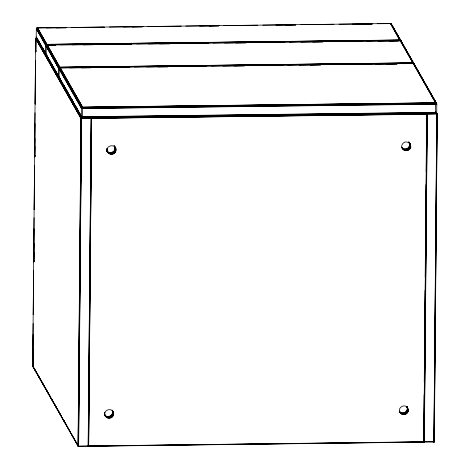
<?xml version="1.0" encoding="UTF-8"?>
<svg xmlns="http://www.w3.org/2000/svg" width="470" height="470" viewBox="0 0 470 470"><rect width="100%" height="100%" fill="white"/><g stroke="black" fill="none" stroke-linecap="round" stroke-linejoin="round"><path stroke-width="0.7" d="M81.745 116.454C83.46 117.958 81.533 118.082 81.516 116.772L81.604 108.37L436.795 104.005L414.129 63.949L413.43 63.479L435.62 102.824L436.471 103.335L436.812 104.187L436.736 112.4L82.702 116.754L82.591 117.723L82.667 107.16L60.301 67.821M81.604 108.37L82.561 107.166L60.219 67.827L59.502 67.968L59.008 68.796L81.586 108.558L82.779 108.535L82.72 107.413M37.817 374.784L32.712 366.289L35.644 38.481L36.143 38.094L81.569 118.058L78.631 446.5L88.137 446.382L88.677 445.813L78.631 446.03C76.91 445.431 80.106 448.58 77.55 444.596L78.631 446.5L77.55 444.596M32.794 366.394L33.135 323.536M33.211 314.724L33.605 270.661M33.681 261.855L34.075 217.792M34.151 209.714L34.545 165.657M34.621 156.845L35.015 112.788M35.097 103.976L35.479 60.648M35.602 51.823L35.726 38.328L81.046 118.264L78.173 446.283L32.677 366.171L33.123 366.071L32.718 366.142L78.384 446.441L81.316 118.099L91.074 117.941L91.603 118.311L80.928 118.44L35.644 38.481L80.928 118.44L82.35 118.422M32.906 366.471L33.135 334.522M33.311 314.7L33.605 281.653M33.781 261.825L34.075 228.784M34.245 209.691L34.545 176.65M34.721 156.821L35.015 123.775M35.191 103.952L35.479 71.64M35.661 51.812L35.837 38.205L81.24 118.129L78.308 446.4M32.971 366.5L33.135 348.458M33.441 314.683L33.605 296.323M33.91 261.808L34.075 243.454M34.381 209.673L34.545 191.314M34.851 156.804L35.015 138.444M35.326 103.929L35.485 85.575M35.791 51.794L35.908 38.158L81.48 118.064L78.543 446.494M33.123 366.535L33.135 357.265M33.517 314.677L33.605 304.396M33.987 261.802L34.069 252.255M34.451 209.667L34.545 199.386M34.927 156.798L35.015 146.517M35.397 103.923L35.485 94.382M35.861 51.788L35.955 41.507M33.593 314.671L33.605 313.202M34.063 261.802L34.081 260.333M34.533 209.661L34.545 208.192M35.003 156.792L35.015 155.323M35.943 51.782L35.955 50.314M414.099 64.208L400.898 40.667L399.929 39.997L46.871 44.339L37.312 27.848L36.296 28.817L36.219 37.048L36.86 38.158M46.777 54.896L45.837 54.121L45.896 45.731L46.871 44.339M46.765 55.395L45.966 54.355L46.031 45.948L46.383 45.22L47.241 44.985L59.849 67.181L412.907 62.845L414.082 64.026M59.931 78.326L58.944 77.203L59.008 68.796M78.026 446.036L80.958 118.381M78.114 446.206L81.316 118.099M36.143 38.094L81.398 118.076L78.461 446.477L61.523 416.649M81.845 116.431L82.591 117.723L82.573 116.29M82.644 108.546L82.655 107.142L435.502 102.807L435.437 113.388L435.549 112.424M91.074 117.941L91.08 118.411L91.603 118.311L91.157 118.405L88.137 446.382M88.225 446.377L91.162 117.941M88.378 446.318L91.315 117.976M88.448 446.277L91.38 118.005M88.56 446.153L91.491 118.088M88.636 445.995L91.568 118.187M88.736 445.907L88.677 446.271L91.603 117.817L426.625 113.699L426.69 114.281L91.662 118.317M423.77 435.085L424.134 394.7M424.24 382.216L424.604 342.565M424.716 329.347L425.068 290.425M425.18 277.212L425.538 237.556M425.65 224.337L426.014 184.687M426.126 171.468L426.478 132.552M426.59 119.333L426.825 113.963L436.789 113.687L437.282 114.093L436.219 112.083M424.351 442.252C424.598 441.506 423.212 441.8 424.357 441.782L434.392 441.565L433.857 442.135L423.834 441.959L426.766 114.016L426.043 112.747M423.893 442.029L426.825 113.963M424.022 442.147L426.96 113.881M424.099 442.194L427.036 113.852M424.181 442.223L427.113 113.828M424.257 442.247L427.195 113.811M423.834 441.959L424.357 441.782L427.289 113.805M435.484 104.916L435.502 102.807L413.165 63.491M436.789 113.687L433.857 442.135M433.945 442.123L436.877 113.693M434.022 442.106L436.959 113.705L436.236 112.436M434.163 442.023L437.094 113.758M434.221 441.97L437.159 113.793L436.307 112.459M434.321 441.829L437.253 113.887M408.859 141.975L409.834 143.691L408.859 141.975C410.874 143.967 408.736 146.681 409.787 148.861C406.673 153.631 398.989 148.285 402.626 143.779C405.739 139.008 413.424 144.355 409.787 148.861L408.818 147.145L409.458 145.912L409.364 147.333L410.786 147.327L408.818 147.145C407.179 149.519 403.272 149.63 401.609 147.233M400.223 412.877L399.247 411.162C400.916 413.559 404.823 413.447 406.456 411.074L407.002 411.262L406.826 410.48L407.343 409.84L406.456 411.074L407.431 412.789L408.301 410.193L407.032 406.785L407.461 408.706L406.991 411.42L407.431 412.789C405.263 415.944 400.193 414.716 399.212 411.15M423.758 441.788L423.693 442.141L423.758 441.788L88.73 445.977M59.849 67.181L58.873 68.579L58.815 76.968L59.455 77.726M106.837 150.136L107.325 151.352C105.092 144.648 117.159 143.503 115.973 150.576C115.273 155.611 107.618 155.294 106.896 150.453L107.589 151.986L107.172 151.258M107.225 151.346L107.947 152.574L106.972 150.858C109.892 155.194 117.148 150.747 114.592 146.182L115.561 147.897M104.81 415.186L105.227 415.915L104.534 414.376L104.969 415.28C102.818 409.088 113.811 407.173 113.669 413.817C113.763 419.099 105.621 419.734 104.604 414.652L105.227 415.915L104.481 414.064M104.863 415.274L105.591 416.502L104.616 414.787C107.53 419.117 114.792 414.675 112.23 410.11L113.205 411.826M409.405 142.874L409.223 142.563L409.811 144.419L409.458 145.912L409.687 144.548L409.223 142.563L409.446 142.951M407.296 407.408L407.126 407.12L407.449 408.988L407.102 409.84L407.331 408.477L406.861 406.491M58.991 77.38L58.932 77.027L81.557 117.106L436.671 112.741C436.965 112.101 436.242 113.799 435.526 113.382M88.718 446.159L423.746 441.988M46.042 45.778L58.873 68.579L46.089 45.619L58.873 68.579L46.031 45.948M81.586 108.558L59.02 68.626M35.644 38.634L36.131 38.564L35.62 38.569M82.561 117.7L82.702 116.754L81.516 116.772M391.469 24.117C392.062 24.428 390.353 23.453 390.458 23.506L399.917 40.678L400.64 40.367L46.301 44.726L36.789 27.989M114.087 145.682L115.009 147.486L114.557 150.177L115.526 151.892M112.036 410.21L112.647 411.414L112.195 414.105L113.17 415.821M423.728 442.117L88.665 446.259M410.163 146.722L410.269 144.942L409.681 143.368L410.615 145.577L410.433 147.627L410.046 146.998L410.163 146.722L410.433 147.627M407.807 410.651L407.913 408.871L407.326 407.296L408.254 409.505L408.072 411.555L407.69 410.927L407.807 410.651L408.072 411.555M37.612 27.848L46.977 44.339L47.082 45.355L46.977 44.339M409.787 148.861L409.429 147.633L410.046 146.998L410.157 148.267L408.818 147.145L409.346 147.492M407.431 412.789L407.073 411.561L407.69 410.927L407.801 412.196L406.456 411.074L406.991 411.42M47.323 44.973L60.048 67.862L59.954 67.181M400.17 40.637L412.801 62.845L412.901 63.691L413.876 63.515M412.819 62.904L412.901 63.697L413.618 63.215L59.279 67.568L46.524 45.126L55.36 44.944M82.702 107.307L82.779 108.541L435.62 104.205L435.614 103.676L436.33 103.194L81.992 107.554L59.502 67.968M412.895 63.526L413.618 63.215L59.161 67.715L46.383 45.22M91.568 118.34L91.151 118.405M412.901 63.691L413.759 63.356M435.531 102.889L435.614 103.676L436.471 103.335M409.405 147.122L410.821 147.081L409.405 147.122L409.188 146.552L409.587 146.429M407.049 411.05L406.826 410.48L407.231 410.357M400.64 40.367L46.183 44.867L36.648 28.082M436.795 114.157L437.323 114.057L426.643 114.192M435.614 103.67L436.589 103.494M32.677 366.171L33.211 366.071M104.992 412.56L104.493 412.595L104.822 413.236L104.452 412.983M391.246 23.723L390.564 23.506L399.929 39.997M399.929 41.019L401.075 40.972L391.868 25.075L401.104 41.178L400.992 40.831L400.293 40.643L412.907 62.845M66.164 27.56L36.954 27.918L46.43 44.597L400.481 40.244M71.299 27.495L104.311 27.09M109.445 27.025L143.186 26.614M147.592 26.555L181.332 26.144M185.732 26.085L219.478 25.674M223.879 25.621L257.625 25.204M262.759 25.139L295.771 24.734M300.906 24.669L333.917 24.264M339.052 24.205L372.792 23.788M377.198 23.735L391.128 23.635L436.753 103.829L81.639 108.194M46.324 27.971L66.135 27.724M84.471 27.501L104.275 27.254M123.352 27.019L142.422 26.784M161.498 26.555L180.568 26.32M199.638 26.085L218.714 25.85M237.785 25.615L257.595 25.368M275.931 25.145L295.736 24.904M314.078 24.675L333.148 24.44M352.224 24.205L372.029 23.964M55.848 27.965L66.117 27.842M93.994 27.501L104.264 27.372M132.141 27.031L142.41 26.902M171.021 26.549L180.556 26.432M209.162 26.085L218.703 25.968M247.308 25.615L257.578 25.486M285.454 25.145L295.724 25.016M323.601 24.675L333.136 24.558M361.747 24.205L372.017 24.082M60.495 44.879L93.501 44.474M98.635 44.415L131.647 44.01M136.782 43.945L169.793 43.54M174.928 43.475L208.674 43.058M213.075 43.005L246.821 42.594M251.221 42.535L284.233 42.13M289.367 42.065L323.107 41.654M327.508 41.601L361.254 41.184M366.389 41.119L399.4 40.714M400.117 40.778L400.863 40.767M55.325 45.114L46.007 45.196L36.431 28.335M72.022 44.885L93.471 44.644M110.162 44.415L131.618 44.174M148.309 43.945L169.764 43.704M186.455 43.475L207.91 43.234M224.601 43.005L246.051 42.764M262.748 42.535L284.197 42.3M300.894 42.071L322.896 41.801M339.769 41.589L361.042 41.331M377.915 41.119L398.636 40.89M400.099 40.872L400.975 40.861M55.313 45.226L46.26 45.337L59.061 67.874L413.577 63.497L435.995 102.965L82.262 107.313L59.837 67.85M83.19 44.885L93.46 44.756M121.336 44.415L131.606 44.292M159.477 43.945L169.746 43.822M197.623 43.481L207.893 43.352M235.77 43.011L246.039 42.882M274.65 42.529L284.186 42.412M312.797 42.065L322.902 41.971M350.937 41.595L361.048 41.507M389.084 41.125L398.619 41.008M400.076 41.119L401.151 41.107M46.941 54.831L46.336 54.837L36.701 38.035M413.459 63.092L59.408 67.445L46.683 45.05M91.074 67.51L59.667 67.897L82.121 107.424L436.172 103.071M96.209 67.445L129.955 67.034M134.355 66.981L168.101 66.564M173.236 66.499L206.248 66.094M211.383 66.029L244.394 65.624M249.529 65.565L282.535 65.16M287.669 65.095L320.681 64.69M325.816 64.625L359.562 64.208M363.962 64.155L397.708 63.744M402.109 63.685L413.841 63.614M60.054 68.027L58.985 68.044L46.16 45.467M69.595 67.915L91.045 67.68M107.736 67.451L129.744 67.181M146.617 66.969L167.89 66.711M184.763 66.499L205.478 66.27M222.909 66.035L244.359 65.794M261.056 65.565L282.505 65.324M299.196 65.095L320.652 64.854M337.343 64.625L358.798 64.384M375.489 64.155L396.944 63.92M58.926 68.215L60.06 68.203M81.498 67.909L91.033 67.792M119.638 67.445L129.749 67.351M157.785 66.975L167.896 66.887M195.931 66.505L205.466 66.388M234.078 66.035L244.347 65.912M272.224 65.565L282.493 65.442M310.37 65.095L320.64 64.972M348.511 64.631L358.78 64.502M386.657 64.161L396.927 64.032M58.891 68.391L60.066 68.379M59.573 78.138L60.178 78.132M82.761 107.842L81.774 107.853L59.238 68.179M82.761 107.847L435.608 103.512L436.33 103.194L81.874 107.695L59.361 68.062M436.683 103.659L81.698 108.024L59.138 68.315M436.718 112.583L81.527 116.948L58.932 77.027M81.615 117.259L436.601 112.894M81.692 117.388L436.501 113.029M81.898 117.594L436.236 113.241L435.514 111.96M91.609 117.841L426.654 113.793L91.638 117.964M91.644 118.023L426.672 113.969M91.656 118.158L426.678 114.04M91.656 118.24L426.684 114.116L425.996 112.8M410.88 146.846L409.188 146.552M409.364 147.333L410.786 147.316M408.524 410.774L406.826 410.48M88.73 446.048L423.752 441.929M423.746 441.712L424.345 441.782M77.996 445.948L78.631 446.03M410.069 144.214L409.564 143.156M407.713 408.142L407.055 406.826M106.813 149.055L107.184 149.307L106.855 148.673L107.348 148.632L106.913 148.297M409.523 147.615L410.157 148.267L409.916 147.222M407.167 411.544L407.801 412.196L407.561 411.15M407.208 407.085L407.478 407.619C404.558 403.284 397.303 407.731 399.858 412.296M409.646 147.539L410.157 148.267L409.781 147.404M407.284 411.467L407.801 412.196L407.42 411.332M409.946 143.902L410.193 144.272L409.816 143.62M407.59 407.831L407.837 408.201L407.455 407.549M107.142 151.205L106.931 150.841M104.787 415.133L104.575 414.769M414.041 63.85L401.204 41.254M436.753 103.829L414.182 64.096M45.825 53.944L36.219 37.048L81.786 117.5L436.383 113.141L435.666 111.883M38.54 376.053L39.263 377.322M41.066 380.5L39.985 378.597L53.304 402.067M41.789 381.769L50.46 396.997M51.183 398.266L55.154 405.252M72.133 435.079L71.422 433.81M72.856 436.348L76.827 443.328M39.192 377.316L33.041 366.524L60.8 415.38M54.026 403.336L61.265 416.032M65.97 424.287L63.438 419.839L65.994 424.287L65.295 423.018M70.676 432.535L66.734 425.556M391.005 23.565L436.812 104.187L435.62 104.193L435.502 102.807M390.717 23.5L400.123 40.056L46.718 44.403L37.312 27.848M400.452 40.632L413.101 62.904L59.696 67.245L47.047 44.979M413.43 63.479L435.813 102.883L82.409 107.225L60.025 67.827M435.355 112.036L436.078 113.311L82.027 117.665L59.414 78.014M425.908 112.918L426.69 114.281L426.625 113.699M408.736 142.028L409.388 143.168M408.354 147.68L409.329 149.389M407.819 148.132L408.794 149.848M407.22 148.502L408.195 150.212M406.573 148.773L407.549 150.488M405.892 148.943L406.867 150.653M405.193 149.008L406.168 150.717M404.5 148.961L405.469 150.67M403.818 148.808L404.793 150.518M403.178 148.549L404.147 150.265M402.584 148.197L403.554 149.912M402.056 147.756L403.031 149.466M401.568 147.222L402.579 148.949M405.998 411.608L406.973 413.318M405.463 412.061L406.433 413.776M404.864 412.431L405.833 414.14M404.212 412.701L405.187 414.417M403.53 412.872L404.505 414.581M402.837 412.93L403.806 414.646M402.138 412.889L403.113 414.599M401.462 412.736L402.432 414.446M400.816 412.478L401.791 414.193M400.223 412.125L401.198 413.841M399.694 411.685L400.669 413.394M114.557 146.17L115.826 148.532M114.104 145.647L114.756 146.793M115.009 147.486L115.984 149.202M115.056 148.173L116.031 149.889M114.997 148.861L115.973 150.576M114.827 149.536L115.802 151.246M114.181 150.77L115.156 152.486M113.722 151.299L114.698 153.014M113.188 151.757L114.163 153.467M112.588 152.121L113.564 153.837M111.942 152.397L112.918 154.107M111.261 152.562L112.236 154.278M90.869 116.971L91.662 118.399L91.603 117.817M110.562 152.627L111.537 154.342M109.868 152.58L110.838 154.295M109.187 152.427L110.162 154.142M108.546 152.174L109.516 153.884M106.796 149.425L107.119 149.995M107.953 151.822L108.923 153.531M107.424 151.375L108.4 153.091M46.859 45.002L59.549 67.333L413.283 62.986L400.599 40.655L46.084 45.026L36.525 28.2M36.296 28.817L45.896 45.731L36.313 28.646M42.282 47.258L43.005 48.533M43.728 49.808L44.456 51.083M49.844 60.571L50.566 61.84M57.792 74.566L58.521 75.84M63.902 85.317L64.625 86.586M65.348 87.861L66.07 89.13M66.793 90.399L67.874 92.308M70.042 96.121L70.758 97.39M71.481 98.665L72.204 99.934M76.175 106.925L76.898 108.194M79.424 112.641L80.147 113.916M80.869 115.185L82.315 117.729M38.082 40.109L41.577 46.266M42.282 47.494L42.981 48.727M43.681 49.961L82.168 117.712M46.436 55.166L59.314 77.685M35.979 38.123L81.398 118.076M35.779 38.258L81.169 118.17M112.495 410.745L113.464 412.46M112.647 411.414L113.623 413.13M112.7 412.102L113.669 413.817M112.636 412.789L113.611 414.505M112.471 413.465L113.44 415.174M111.825 414.699L112.8 416.408M111.367 415.227L112.342 416.943M110.832 415.686L111.801 417.395M110.233 416.05L111.202 417.765M109.581 416.32L110.556 418.036M108.899 416.49L109.874 418.206M108.206 416.555L109.175 418.271M107.507 416.508L108.482 418.224M106.831 416.355L107.8 418.071M106.185 416.103L107.16 417.812M104.44 413.353L104.763 413.923M105.591 415.744L106.567 417.46M105.063 415.304L106.038 417.019M34.281 368.445L35.003 369.714M35.726 370.983L37.888 374.79M38.969 376.693L39.692 377.962M40.414 379.231L41.131 380.5M41.853 381.769L42.934 383.673M43.657 384.942L44.38 386.211M45.102 387.48L49.068 394.465M49.785 395.734L50.507 397.003M51.23 398.272L55.196 405.252M59.884 413.5L57.358 409.059L61.294 416.038L60.606 414.769M62.046 417.307L62.769 418.576M63.491 419.845L64.572 421.749M46.007 54.532L45.954 54.179L58.815 76.968M45.837 54.121L36.219 37.048L45.866 54.285M45.954 54.179L58.844 77.127M107.107 151.123L107.589 151.986L106.896 150.453M104.745 415.051L105.227 415.915L104.675 414.875M409.511 143.08L409.223 142.563L409.582 143.256M409.411 142.898L409.834 143.691L409.47 142.998M107.037 150.946L107.589 151.986L106.96 150.723M407.114 406.926L407.478 407.619M106.978 150.306L107.325 151.352M104.622 414.235L104.969 415.28M399.841 40.062L399.917 40.684M82.667 107.16L82.779 108.535M434.38 441.583L433.869 441.665L434.38 441.583M88.642 445.848L88.154 445.913L88.642 445.848M390.864 23.518L37.124 27.865L46.571 44.486L400.305 40.138L390.864 23.518M56.6 407.79L55.877 406.521L56.641 407.79M62.739 418.576L62.017 417.307L62.716 418.57"/></g></svg>
